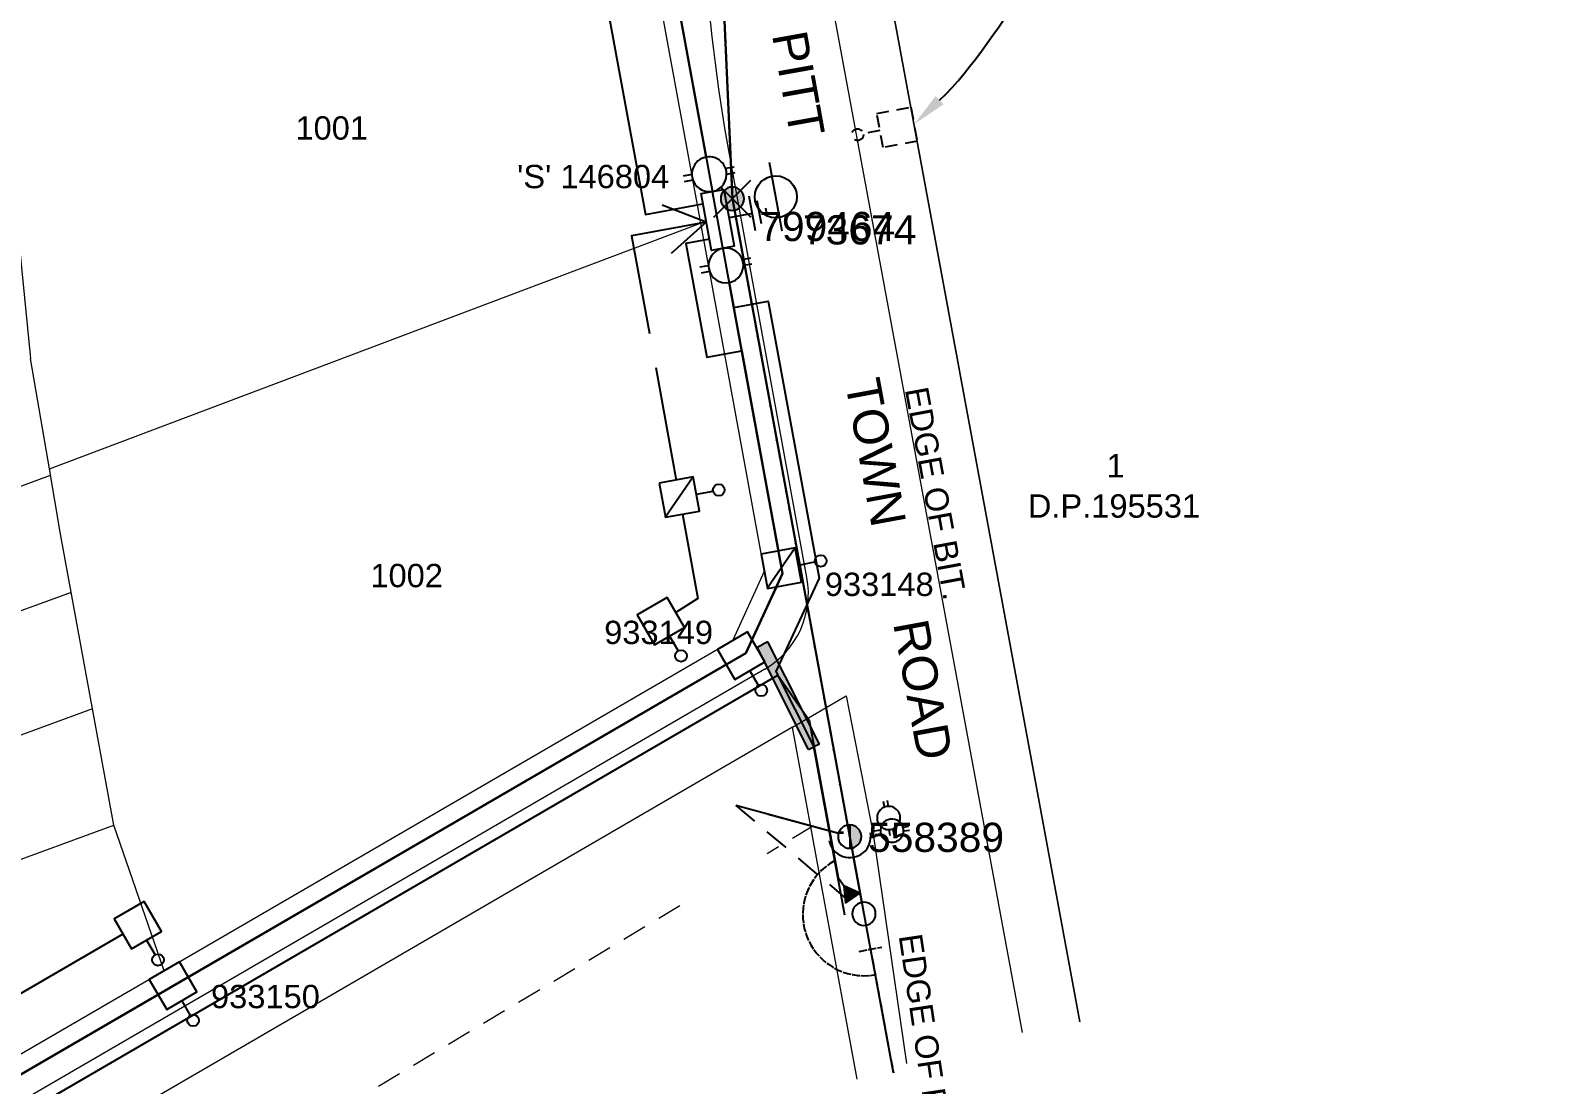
# Model space of a CAD drawing. Header units: metres. Extents: x 305767 to 306148, y 6274367 to 6274775.
# Drawn here: x 306018.1 to 306148.2, y 6274624.9 to 6274715.2 of the extents above; entities that cross this region are included whole.
import ezdxf
from ezdxf import colors
from ezdxf.entities.mleader import LeaderData, LeaderLine
from ezdxf.enums import TextEntityAlignment as Align
from ezdxf.math import Vec2, Vec3

# ---------------------------------------------------------------- set-up
doc = ezdxf.new("R2010")
doc.units = ezdxf.units.M
doc.header["$LTSCALE"] = 0.7
for name, pattern in [('Cable Exist OH', [1, 1, 0]), ('Cable Exist UG', [8.2, 4, -1.2, 1.8, -1.2]), ('Cable Remove', [2, 0, -2]), ('Dash', [5, 3, -2])]:
    doc.linetypes.add(name, pattern=pattern)
doc.layers.get('0').update_dxf_attribs({"color": 6})
for name, color, linetype in [('_User Miscellaneous1', 3, 'Continuous'), ('_User Miscellaneous11', 7, 'Continuous'), ('_User Miscellaneous4', 7, 'Continuous'), ('_User Miscellaneous7', 150, 'Continuous'), ('_User Miscellaneous8', 7, 'Continuous'), ('_User Miscellaneous9', 8, 'Continuous'), ('Duct_SP_NEW', 2, 'Continuous'), ('Equip_LV_NEW', 5, 'Continuous'), ('Equip_SP_HV_NEW', 2, 'Continuous'), ('Equip_SP_LV_EXT', 7, 'Continuous'), ('Equip_SP_LV_NEW', 2, 'Continuous'), ('Mains_HV_EXT', 7, 'Continuous'), ('Mains_HV_NEW_U72', 2, 'Continuous'), ('Mains_LV_EXT', 7, 'Continuous'), ('Mains_LV_NEW_R6', 2, 'Continuous'), ('Mains_LV_NEW_T84', 2, 'Continuous'), ('OH_Details_SP_MISC', 7, 'Continuous'), ('Services_SP_EXT', 7, 'Continuous'), ('Services_SP_MOD', 3, 'Continuous'), ('Services_SP_NEW_UG', 2, 'Continuous'), ('SupportsOH_SP_EXT', 7, 'Continuous'), ('SupportsOH_SP_MISC', 7, 'Continuous'), ('SupportsOH_SP_TR_HV_LV_SL_EXT', 7, 'Continuous'), ('SupportsOH_SP_TR_HV_LV_SL_NEW', 2, 'Continuous'), ('SupportsUG_SP_LV_EXT', 7, 'Continuous'), ('SupportsUG_SP_LV_NEW', 2, 'Continuous'), ('SupportsUG_SP_LV_SL_NEW', 2, 'Continuous'), ('Trench_SP_NEW', 2, 'Continuous')]:
    doc.layers.add(name, color=color, linetype=linetype)
for name, color, linetype, lineweight in [('_User Miscellaneous12', 7, 'Continuous', 35), ('_User Miscellaneous5', 7, 'Continuous', 35), ('Cadastre Developer_SP_NEW', 2, 'Continuous', 5), ('Cadastre Roads_SP_EXT', 9, 'Continuous', 5), ('Cadastre Roads_SP_NEW', 2, 'Continuous', 5)]:
    doc.layers.add(name, color=color, linetype=linetype, lineweight=lineweight)
doc.layers.add('_User Notes', color=7, linetype='Continuous', plot=False)
doc.layers.add('Features_HIDE', color=1, linetype='Continuous', plot=False)
doc.styles.add('ARIAL', font='arial.ttf', dxfattribs={"height": 2})
doc.styles.add('HVSW_LABEL', font='arial.ttf')
doc.styles.add('POLE_LABEL', font='arial.ttf')
doc.styles.add('SL_LABEL', font='arial.ttf')
doc.styles.get("Standard").update_dxf_attribs({"font": 'arial.ttf'})
doc.styles.add('style1', font='iso3098b.shx')
doc.linetypes.add('Cable New UG', pattern='A,8,-1,["x",style1,S=3.5,R=0,X=0.35,Y=-1],-3.5', length=12.5)
doc.linetypes.add('Cable Rem', pattern='A,6.5,-0.001,["X",Standard,S=2.5,R=0,X=0,Y=-1.27],-0.001', length=6.502)
doc.linetypes.add('Cable Z', pattern='A,8,-1,["Z",Standard,S=2.5,R=0,X=0.35,Y=-1.25],-3.5', length=12.5)
doc.linetypes.add('IE Trench HV', pattern='A,8,-2,["/",style1,S=2.5,R=0,X=0.1,Y=-1],-4.5', length=14.5)

# ---------------------------------------------------------------- blocks, each defined once
blk = doc.blocks.new('*U96')
for p, q in [((2.65, -0.38), (2.16, -0.34)), ((2.68, -0.05), (2.18, -0.01)), ((4.61, -0.54), (5.11, -0.58)), ((4.64, -0.21), (5.13, -0.25))]:
    blk.add_line(p, q)
blk.add_lwpolyline([(2.65, -0.22, 1), (4.64, -0.38, 1)], format="xyb", close=True)
at = {"flags": 9}
for tag, p in [('ACTUAL_STATUS', (0, 0)), ('CONSTRUCTED_VOLTAGE', (0, -0.2)), ('OPERATING_VOLTAGE', (0, -0.6)), ('ORIENTATION', (0, -0.8)), ('OWNED_BY', (0, -1)), ('STATE', (0, -1.2)), ('SWITCH_TYPE', (0, -1.4)), ('NO_PHASES', (0, -0.4)), ('USAGE', (0, -1.6)), ('LEGEND', (0, -1.8)), ('NOTES', (0, -2))]:
    blk.add_attdef(tag, text='', height=0.2, dxfattribs=at).set_placement(p, align=Align.MIDDLE_LEFT)
at = {"flags": 1}
blk.add_attdef('Z', (0, 0), '', height=0.2, dxfattribs=at)
blk = doc.blocks.new('*U104')
blk.add_line((6.93, -2.2), (12.93, -2.2))
blk.add_circle((9.93, -2.2), 1.8)
at = {"style": 'HVSW_LABEL'}
for tag, height, flags, p in [('ASSET_NUM', 3.5, 8, (2, 2)), ('STREET_CODE', 0.2, 9, (0, -0.2))]:
    blk.add_attdef(tag, text='', height=height, dxfattribs=dict(at, flags=flags)).set_placement(p, align=Align.MIDDLE_LEFT)
at = {"flags": 1}
blk.add_attdef('Z', (0, 0), '', height=0.2, dxfattribs=at)
at = {"flags": 9}
for tag, p in [('ACTUAL_STATUS', (0, -0.4)), ('CONSTRUCTED_VOLTAGE', (0, -0.6)), ('OPERATING_VOLTAGE', (0, -1)), ('ORIENTATION', (0, -1.2)), ('OWNED_BY', (0, -1.4)), ('NO_PHASES', (0, -0.8)), ('STATE', (0, -1.6)), ('SWITCH_TYPE', (0, -1.8)), ('STREETNAME', (0, -2.6)), ('USAGE', (0, -2)), ('LEGEND', (0, -2.2)), ('LOCATION', (0, -2.4)), ('SUBURB', (0, -2.8)), ('NOTES', (0, -3))]:
    blk.add_attdef(tag, text='', height=0.2, dxfattribs=at).set_placement(p, align=Align.MIDDLE_LEFT)
blk = doc.blocks.new('*U22')
at = {"lineweight": -3}
blk.add_lwpolyline([(-2.48, 2.49), (2.47, 2.49), (2.47, 0.51), (-2.48, 0.51)], close=True, dxfattribs=at)
for tag, flags, p in [('STREET_CODE', 9, (1.5, 3.5)), ('OWNED_BY', 9, (1.5, 3.3)), ('OPERATED_BY', 9, (1.5, 3.1)), ('STATE', 9, (1.5, 2.7)), ('SUPPORT_TYPE', 9, (1.5, 2.5)), ('MAINTAINED_BY', 9, (1.5, 2.9)), ('SUBURB', 9, (1.5, 1.7)), ('STREETNAME', 9, (1.5, 1.5)), ('USAGE', 9, (1.5, 2.3)), ('LEGEND', 9, (1.5, 2.1)), ('PARENT', 9, (1.5, 1.9)), ('LOCATION', 9, (1.5, 1.3)), ('Z', 1, (1.5, 0.9)), ('NOTES', 9, (1.5, 1.1))]:
    blk.add_attdef(tag, text='', height=0.2, dxfattribs=dict(flags=flags)).set_placement(p, align=Align.MIDDLE_LEFT)
at = {"layer": '_User Miscellaneous4', "style": 'ARIAL', "flags": 8}
blk.add_attdef('ASSET_NUM', text='', height=2, dxfattribs=at).set_placement((2, 5.5), align=Align.MIDDLE_LEFT)
blk = doc.blocks.new('*U23')
at = {"layer": '_User Miscellaneous7', "lineweight": -3}
blk.add_lwpolyline([(0, -3.03), (0, -1.58)], dxfattribs=at)
blk.add_lwpolyline([(-1.49, -6), (1.49, -6), (1.49, -3.03), (-1.49, -3.03)], close=True, dxfattribs=at)
blk.add_circle((0, -1.08), 0.5, dxfattribs=at)
at = {"layer": '_User Miscellaneous8', "color": 2, "lineweight": -3}
blk.add_lwpolyline([(-1.49, 0), (1.49, 0), (1.49, 2.97), (-1.49, 2.97)], close=True, dxfattribs=at)
at = {"style": 'POLE_LABEL', "flags": 9}
blk.add_attdef('STRUCTURE_PLANT_NUMBER', text='', height=0.2, dxfattribs=at).set_placement((1.64, 1.73), align=Align.MIDDLE_LEFT)
for tag, flags, p in [('STREET_CODE', 9, (1.64, 1.49)), ('COLUMN_TYPE', 9, (1.64, 1.29)), ('OWNED_BY', 9, (1.64, 1.09)), ('OPERATED_BY', 9, (1.64, 0.89)), ('STATE', 9, (1.64, 0.49)), ('MAINTAINED_BY', 9, (1.64, 0.69)), ('USAGE', 9, (1.64, 0.29)), ('LEGEND', 9, (1.64, 0.09)), ('SUBURB', 9, (1.64, -0.31)), ('STREETNAME', 9, (1.64, -0.51)), ('Z', 1, (1.64, -1.31)), ('PARENT', 9, (1.64, -0.11)), ('LOCATION', 9, (1.64, -0.71)), ('NOTES', 9, (1.64, -0.91)), ('LABEL_ALIGNMENT', 9, (1.64, -1.11))]:
    blk.add_attdef(tag, text='', height=0.2, dxfattribs=dict(flags=flags)).set_placement(p, align=Align.MIDDLE_LEFT)
at = {"layer": '_User Miscellaneous5', "style": 'ARIAL', "flags": 8}
blk.add_attdef('ASSET_NUM', text='', height=2, dxfattribs=at).set_placement((2, 3.49), align=Align.MIDDLE_LEFT)
blk = doc.blocks.new('*U44')
at = {"layer": '_User Miscellaneous7', "lineweight": -3}
blk.add_lwpolyline([(4.46, -3.03), (4.46, -1.58)], dxfattribs=at)
blk.add_lwpolyline([(2.97, -6), (5.94, -6), (5.94, -3.03), (2.97, -3.03)], close=True, dxfattribs=at)
blk.add_circle((4.46, -1.08), 0.5, dxfattribs=at)
at = {"layer": '_User Miscellaneous8', "color": 2, "lineweight": -3}
blk.add_lwpolyline([(-1.49, 0), (1.49, 0), (1.49, 2.97), (-1.49, 2.97)], close=True, dxfattribs=at)
at = {"style": 'POLE_LABEL', "flags": 9}
blk.add_attdef('STRUCTURE_PLANT_NUMBER', text='', height=0.2, dxfattribs=at).set_placement((1.64, 1.73), align=Align.MIDDLE_LEFT)
for tag, flags, p in [('STREET_CODE', 9, (1.64, 1.49)), ('COLUMN_TYPE', 9, (1.64, 1.29)), ('OWNED_BY', 9, (1.64, 1.09)), ('OPERATED_BY', 9, (1.64, 0.89)), ('STATE', 9, (1.64, 0.49)), ('MAINTAINED_BY', 9, (1.64, 0.69)), ('USAGE', 9, (1.64, 0.29)), ('LEGEND', 9, (1.64, 0.09)), ('SUBURB', 9, (1.64, -0.31)), ('STREETNAME', 9, (1.64, -0.51)), ('Z', 1, (1.64, -1.31)), ('PARENT', 9, (1.64, -0.11)), ('LOCATION', 9, (1.64, -0.71)), ('NOTES', 9, (1.64, -0.91)), ('LABEL_ALIGNMENT', 9, (1.64, -1.11))]:
    blk.add_attdef(tag, text='', height=0.2, dxfattribs=dict(flags=flags)).set_placement(p, align=Align.MIDDLE_LEFT)
at = {"layer": '_User Miscellaneous5', "style": 'ARIAL', "flags": 8}
blk.add_attdef('ASSET_NUM', text='', height=2, dxfattribs=at).set_placement((2, 3.49), align=Align.MIDDLE_LEFT)
blk = doc.blocks.new('*U27')
at = {"layer": '_User Miscellaneous8', "color": 2}
blk.add_line((0, 0), (0, 1.45), dxfattribs=at)
blk.add_circle((0, 1.95), 0.5, dxfattribs=at)
for tag, p, flags in [('Z', (0, 0), 1), ('OPERATED_BY', (0, -9.61), 9)]:
    blk.add_attdef(tag, p, '', height=0.2, dxfattribs=dict(flags=flags))
at = {"style": 'SL_LABEL', "flags": 9}
blk.add_attdef('STREET_CODE', text='', height=0.2, dxfattribs=at).set_placement((0, -0.2), align=Align.MIDDLE_LEFT)
at = {"flags": 9}
for tag, p in [('CONSTRUCTED_VOLTAGE', (0, -0.4)), ('CONTROL_TYPE', (0, -0.6)), ('OPERATING_VOLTAGE', (0, -1.4)), ('LANTERN_PURPOSE', (0, -0.8)), ('LANTERN_TYPE', (0, -1)), ('NO_PHASES', (0, -1.2)), ('ORIENTATION', (0, -1.6)), ('OWNED_BY', (0, -1.8)), ('STATE', (0, -2)), ('CEXIST', (0, -2.4)), ('CNEW', (0, -2.6)), ('USAGE', (0, -2.2)), ('CNUMBER', (0, -2.8)), ('CREMOVE', (0, -3)), ('CREPLACE', (0, -3.2)), ('LKINGHEIGHT', (0, -3.4)), ('LBRACKET', (0, -3.6)), ('LBRACKETVOCAB', (0, -3.8)), ('LCATEGORY', (0, -4)), ('LCHARGE1', (0, -4.2)), ('LCHARGE1PERCENT', (0, -4.4)), ('LCHARGE2', (0, -4.6)), ('LCHARGE2PERCENT', (0, -4.8)), ('LCHARGE3', (0, -5)), ('LCHARGE3PERCENT', (0, -5.2)), ('LEXIST', (0, -5.4)), ('LLAMP', (0, -5.6)), ('LLAMPVOCAB', (0, -5.8)), ('LMAST', (0, -6)), ('LMASTVOCAB', (0, -6.2)), ('LNEW', (0, -6.4)), ('LANTNUMBER', (0, -6.6)), ('LOUTREACH', (0, -7)), ('LOUTREACHVOCAB', (0, -7.2)), ('LRATECODE', (0, -7.4)), ('LREMOVE', (0, -7.6)), ('LREPLACE', (0, -7.8)), ('SUBURB', (0, -8.6)), ('STREETNAME', (0, -8.8)), ('LTYPE', (0, -8)), ('LTYPEVOCAB', (0, -8.2)), ('LEGEND', (0, -8.4)), ('LOCATION', (0, -9)), ('NOTES', (0, -9.2)), ('MAINTAINED_BY', (0, -9.86))]:
    blk.add_attdef(tag, text='', height=0.2, dxfattribs=at).set_placement(p, align=Align.MIDDLE_LEFT)
at = {"layer": '_User Notes', "style": 'SL_LABEL', "flags": 8}
blk.add_attdef('ASSET_NUM', text='', height=2.5, dxfattribs=at).set_placement((2, 2), align=Align.MIDDLE_LEFT)
at = {"layer": '_User Notes', "flags": 8}
blk.add_attdef('LNUMBER', text='', height=2.5, dxfattribs=at).set_placement((1.2, -2.8), align=Align.MIDDLE_LEFT)
blk = doc.blocks.new('A$C1B2C29DD')
at = {"layer": 'Services_SP_NEW_UG', "color": 2, "flags": 128}
for points in [[(0, 0), (-2.1, 3.44)], [(0, 0), (2.1, 3.44)]]:
    blk.add_lwpolyline(points, dxfattribs=at)
blk = doc.blocks.new('Earth')
for p, q in [((0, -2.04), (0, 0)), ((-1.5, -2.04), (1.5, -2.04)), ((-1, -2.64), (1, -2.64)), ((-0.25, -3.24), (0.25, -3.24))]:
    blk.add_line(p, q)
blk = doc.blocks.new('POLE_NEW')
at = {"lineweight": -3}
blk.add_lwpolyline([(-1, 0, 1), (1, 0, 1)], format="xyb", close=True, dxfattribs=at)
for tag, height, flags, p in [('pNumber', 2.5, 8, (-17.84, 2.07)), ('OWNED_BY', 0.2, 9, (1.15, -0.4)), ('SPECIAL_USE', 0.2, 9, (1.15, -0.8)), ('STATE', 0.2, 9, (1.15, -1)), ('cLV', 0.2, 9, (1.15, -1.4)), ('PARENT', 0.2, 9, (1.15, -0.6)), ('USAGE', 0.2, 9, (1.15, -1.2)), ('hDepth', 0.2, 9, (1.15, -1.6)), ('hDia', 0.2, 9, (1.15, -1.8)), ('cHV', 0.2, 9, (1.15, -2)), ('LBRACKET', 0.2, 9, (1.15, -2.2)), ('LExisting', 0.2, 9, (1.15, -2.4)), ('LANTNUMBER', 0.2, 9, (1.15, -2.6)), ('cLinedev', 0.2, 9, (1.15, -3.4)), ('pExisting', 0.2, 9, (1.15, -3.6)), ('LOther', 0.2, 9, (1.15, -2.8)), ('LRemove', 0.2, 9, (1.15, -3)), ('LEGEND', 0.2, 9, (1.15, -3.2)), ('PFNUMBER', 0.2, 9, (1.15, -3.8)), ('NEWPFNUMBER', 0.2, 9, (1.15, -4)), ('pFooting', 0.2, 9, (1.15, -4.2)), ('pNew', 0.2, 9, (1.15, -4.4)), ('pRelocate', 0.2, 9, (1.15, -4.8)), ('pRemove', 0.2, 9, (1.15, -5)), ('pReplace', 0.2, 9, (1.15, -5.2)), ('pStay', 0.2, 9, (1.15, -5.4)), ('pType', 0.2, 9, (1.15, -5.6)), ('cspan', 0.2, 9, (1.15, -5.8)), ('SUBURB', 0.2, 9, (1.15, -6)), ('STREETNAME', 0.2, 9, (1.15, -6.2)), ('LOCATION', 0.2, 9, (1.15, -6.4)), ('NOTES', 0.2, 9, (1.15, -6.6)), ('OPERATED_BY', 0.2, 9, (1.15, -6.89)), ('MAINTAINED_BY', 0.2, 9, (1.15, -7.22))]:
    blk.add_attdef(tag, text='', height=height, dxfattribs=dict(flags=flags)).set_placement(p, align=Align.MIDDLE_LEFT)
at = {"style": 'POLE_LABEL'}
for tag, height, flags, p in [('ASSET_NUM', 2.5, 8, (2, 2)), ('STRUCTURE_PLANT_NUMBER', 0.2, 9, (1.15, 0.09)), ('STREET_CODE', 0.2, 9, (1.15, -0.2))]:
    blk.add_attdef(tag, text='', height=height, dxfattribs=dict(at, flags=flags)).set_placement(p, align=Align.MIDDLE_LEFT)
at = {"flags": 1}
blk.add_attdef('Z', (1.15, -7.59), '', height=0.2, dxfattribs=at)
blk = doc.blocks.new('POLE_REPLACE_NEW')
for tag, height, flags, p in [('ASSET_NUM', 2.5, 8, (2, 2)), ('cHV', 0.2, 9, (1.5, -1.8)), ('LBRACKET', 0.2, 9, (1.5, -2)), ('LExisting', 0.2, 9, (1.5, -2.2)), ('LANTNUMBER', 0.2, 9, (1.5, -2.4)), ('LOther', 0.2, 9, (1.5, -2.6)), ('cLinedev', 0.2, 9, (1.5, -3.2)), ('LRemove', 0.2, 9, (1.5, -2.8)), ('LEGEND', 0.2, 9, (1.5, -3)), ('pExisting', 0.2, 9, (1.5, -3.4)), ('PFNUMBER', 0.2, 9, (1.5, -3.6)), ('NEWPFNUMBER', 0.2, 9, (1.5, -3.8)), ('pFooting', 0.2, 9, (1.5, -4)), ('pNew', 0.2, 9, (1.5, -4.2)), ('pNumber', 0.2, 9, (1.5, -4.4)), ('pRelocate', 0.2, 9, (1.5, -4.6)), ('pRemove', 0.2, 9, (1.5, -4.8)), ('pReplace', 0.2, 9, (1.5, -5)), ('pStay', 0.2, 9, (1.5, -5.2)), ('cspan', 0.2, 9, (1.5, -5.6)), ('SUBURB', 0.2, 9, (1.5, -5.8)), ('STREETNAME', 0.2, 9, (1.5, -6)), ('OPERATED_BY', 0.2, 9, (1.5, -6.6)), ('pType', 0.2, 9, (1.5, -5.4)), ('LOCATION', 0.2, 9, (1.5, -6.2)), ('NOTES', 0.2, 9, (1.5, -6.4)), ('Z', 0.2, 1, (1.5, -7)), ('MAINTAINED_BY', 0.2, 9, (1.5, -6.8))]:
    blk.add_attdef(tag, text='', height=height, dxfattribs=dict(flags=flags)).set_placement(p, align=Align.MIDDLE_LEFT)
blk.add_wipeout([(0, 1), (-0.13, 0.99), (-0.25, 0.97), (-0.37, 0.93), (-0.48, 0.88), (-0.59, 0.81), (-0.68, 0.73), (-0.77, 0.64), (-0.84, 0.54), (-0.9, 0.43), (-0.95, 0.31), (-0.98, 0.19), (-1, 0.06), (-1, -0.06), (-0.98, -0.19), (-0.95, -0.31), (-0.9, -0.43), (-0.84, -0.54), (-0.77, -0.64), (-0.68, -0.73), (-0.59, -0.81), (-0.48, -0.88), (-0.37, -0.93), (-0.25, -0.97), (-0.13, -0.99), (0, -1), (0.13, -0.99), (0.25, -0.97), (0.37, -0.93), (0.48, -0.88), (0.59, -0.81), (0.68, -0.73), (0.77, -0.64), (0.84, -0.54), (0.9, -0.43), (0.95, -0.31), (0.98, -0.19), (1, -0.06), (1, 0.06), (0.98, 0.19), (0.95, 0.31), (0.9, 0.43), (0.84, 0.54), (0.77, 0.64), (0.68, 0.73), (0.59, 0.81), (0.48, 0.88), (0.37, 0.93), (0.25, 0.97), (0.13, 0.99)])
h = blk.add_hatch(color=256)
edge = h.paths.add_edge_path()
edge.add_arc((0, 0), 1, 270, 450)
edge.add_line((0, 1), (0, -1))
at = {"layer": '_User Miscellaneous12'}
h = blk.add_hatch(dxfattribs=at)
h.set_pattern_fill('ANGLE', color=5)
h.set_pattern_definition([(0, (0, 0), (0, 6.985), [5.08, -1.905]), (90, (0, 0), (-6.985, 4e-16), [5.08, -1.905])])
h.paths.add_polyline_path([(-0.77, 0.64), (-0.84, 0.54), (-0.9, 0.43), (-0.95, 0.31), (-0.98, 0.19), (-1, 0.06), (-1, -0.06), (-0.98, -0.19), (-0.95, -0.31), (-0.9, -0.43), (-0.84, -0.54), (-0.77, -0.64), (-0.68, -0.73), (-0.59, -0.81), (-0.48, -0.88), (-0.37, -0.93), (-0.25, -0.97), (-0.13, -0.99), (0, -1), (0, 1), (-0.13, 0.99), (-0.25, 0.97), (-0.37, 0.93), (-0.48, 0.88), (-0.59, 0.81), (-0.68, 0.73)])
blk.add_lwpolyline([(0, 1), (0, -1)])
at = {"lineweight": -3}
blk.add_arc((0, 0), 1, 90, 270, dxfattribs=at)
blk.add_arc((0, 0), 1, 270, 90)
at = {"style": 'POLE_LABEL', "flags": 9}
blk.add_attdef('STRUCTURE_PLANT_NUMBER', text='', height=0.2, dxfattribs=at).set_placement((1.5, 0.24), align=Align.MIDDLE_LEFT)
at = {"flags": 9}
for tag, p in [('STREET_CODE', (1.5, 0)), ('OWNED_BY', (1.5, -0.2)), ('SPECIAL_USE', (1.5, -0.6)), ('STATE', (1.5, -0.8)), ('cLV', (1.5, -1.2)), ('PARENT', (1.5, -0.4)), ('USAGE', (1.5, -1)), ('hDepth', (1.5, -1.4)), ('hDia', (1.5, -1.6))]:
    blk.add_attdef(tag, text='', height=0.2, dxfattribs=at).set_placement(p, align=Align.MIDDLE_LEFT)
blk = doc.blocks.new('POLE_DEL')
h = blk.add_hatch(color=256)
edge = h.paths.add_edge_path()
edge.add_arc((0, 0), 1, 180, 360)
edge.add_arc((0, 0), 1, 0, 180)
blk.add_lwpolyline([(-1, 0, 1), (1, 0, 1)], format="xyb", close=True)
at = {"layer": '_User Miscellaneous11', "color": 2}
for p, q in [((-1.58, 1.58), (1.58, -1.58)), ((-1.58, -1.58), (1.58, 1.58))]:
    blk.add_line(p, q, dxfattribs=at)
for tag, height, flags, p in [('pNumber', 2.5, 8, (0, 2.07)), ('OWNED_BY', 0.2, 9, (0, -0.4)), ('SPECIAL_USE', 0.2, 9, (0, -0.6)), ('STATE', 0.2, 9, (0, -0.8)), ('cLV', 0.2, 9, (0, -1.2)), ('USAGE', 0.2, 9, (0, -1)), ('hDepth', 0.2, 9, (0, -1.4)), ('cHV', 0.2, 9, (0, -1.8)), ('hDia', 0.2, 9, (0, -1.6)), ('LBRACKET', 0.2, 9, (0, -2)), ('LExisting', 0.2, 9, (0, -2.2)), ('LANTNUMBER', 0.2, 9, (0, -2.4)), ('LOther', 0.2, 9, (0, -2.6)), ('cLinedev', 0.2, 9, (0, -3.2)), ('LRemove', 0.2, 9, (0, -2.8)), ('LEGEND', 0.2, 9, (0, -3)), ('pExisting', 0.2, 9, (0, -3.4)), ('PFNUMBER', 0.2, 9, (0, -3.6)), ('NEWPFNUMBER', 0.2, 9, (0, -3.8)), ('pFooting', 0.2, 9, (0, -4)), ('pNew', 0.2, 9, (0, -4.2)), ('pRelocate', 0.2, 9, (0, -4.6)), ('pRemove', 0.2, 9, (0, -4.8)), ('pReplace', 0.2, 9, (0, -5)), ('pStay', 0.2, 9, (0, -5.2)), ('cspan', 0.2, 9, (0, -5.6)), ('SUBURB', 0.2, 9, (0, -5.8)), ('STREETNAME', 0.2, 9, (0, -6)), ('pType', 0.2, 9, (0, -5.4)), ('LOCATION', 0.2, 9, (0, -6.2)), ('NOTES', 0.2, 9, (0, -6.4))]:
    blk.add_attdef(tag, text='', height=height, dxfattribs=dict(flags=flags)).set_placement(p, align=Align.MIDDLE_LEFT)
at = {"flags": 1}
blk.add_attdef('Z', (0, 0), '', height=0.2, dxfattribs=at)
at = {"style": 'POLE_LABEL', "flags": 9}
blk.add_attdef('STREET_CODE', text='', height=0.2, dxfattribs=at).set_placement((0, -0.2), align=Align.MIDDLE_LEFT)
at = {"layer": 'Features_HIDE', "style": 'POLE_LABEL', "flags": 8}
blk.add_attdef('ASSET_NUM', text='', height=2.5, dxfattribs=at).set_placement((2, 2), align=Align.MIDDLE_LEFT)
blk = doc.blocks.new('*U112')
blk.add_line((5.72, 0), (1.8, 0))
blk.add_arc((0, 0), 1.8, 270, 90)
blk = doc.blocks.new('*U126')
blk.add_wipeout([(-1.17, -0.57), (-1.28, -0.72), (-1.36, -0.89), (-1.43, -1.06), (-1.47, -1.25), (-1.49, -1.43), (-1.49, -1.62), (-1.46, -1.81), (-1.41, -1.99), (-1.34, -2.16), (-1.25, -2.32), (-1.13, -2.47), (-1, -2.61), (-0.86, -2.72), (-0.7, -2.82), (-0.53, -2.9), (-0.35, -2.95), (-0.16, -2.99), (0.03, -2.99), (0.21, -2.98), (0.4, -2.94), (0.57, -2.88), (0.74, -2.8), (0.9, -2.69), (1.04, -2.57), (1.17, -2.43), (1.28, -2.28), (1.36, -2.11), (1.43, -1.94), (1.47, -1.75), (1.49, -1.57), (1.49, -1.38), (1.46, -1.19), (1.41, -1.01), (1.34, -0.84), (1.25, -0.68), (1.13, -0.53), (1, -0.39), (0.86, -0.28), (0.7, -0.18), (0.53, -0.1), (0.35, -0.05), (0.16, -0.01), (-0.03, -0.01), (-0.21, -0.02), (-0.4, -0.06), (-0.57, -0.12), (-0.74, -0.2), (-0.9, -0.31), (-1.04, -0.43)])
for p, q in [((-1.47, -1.25), (-2.22, -1.25)), ((1.47, -1.25), (2.22, -1.25)), ((-1.47, -1.75), (-2.22, -1.75)), ((1.47, -1.75), (2.22, -1.75))]:
    blk.add_line(p, q)
blk.add_lwpolyline([(1.49, -1.5, 1), (-1.49, -1.5, 1)], format="xyb", close=True)
for tag, p, flags in [('ORIENTATION', (0, 0), 9), ('Z', (0, 0), 1), ('USAGE', (0, -0.2), 9), ('NOTES', (0, -0.4), 9)]:
    blk.add_attdef(tag, p, '', height=0.2, dxfattribs=dict(flags=flags))
blk = doc.blocks.new('UGOH_NEW')
blk.add_hatch(color=256).paths.add_polyline_path([(-0.75, 1.7), (0.75, 1.7), (0, 3)])
at = {"color": 1}
blk.add_lwpolyline([(-0.75, 1.7), (0.75, 1.7), (0, 3)], close=True, dxfattribs=at)
for tag, flags, p in [('CONSTRUCTED_VOLTAGE', 9, (1.5, 0)), ('OPERATING_VOLTAGE', 9, (1.5, -0.2)), ('ORIENTATION', 9, (1.5, -0.4)), ('STATE', 9, (1.5, -0.6)), ('OWNED_BY', 9, (1.5, -1)), ('OPERATED_BY', 9, (1.5, -1.2)), ('USAGE', 9, (1.5, -0.8)), ('MAINTAINED_BY', 9, (1.5, -1.4)), ('ACTUAL_STATUS', 9, (1.5, -1.6)), ('TYPE', 1, (1.5, -2)), ('NUMBER_OF_PHASES', 9, (1.5, -1.8))]:
    blk.add_attdef(tag, text='', height=0.2, dxfattribs=dict(flags=flags)).set_placement(p, align=Align.MIDDLE_LEFT)
blk = doc.blocks.new('*U139')
at = {"layer": '_User Miscellaneous7', "lineweight": -3}
for points in [[(-7.56, -4.52), (-7.56, -3.07)], [(-9.05, -4.52), (-6.06, -7.51)]]:
    blk.add_lwpolyline(points, dxfattribs=at)
blk.add_lwpolyline([(-9.05, -7.49), (-6.08, -7.49), (-6.08, -4.52), (-9.05, -4.52)], close=True, dxfattribs=at)
blk.add_circle((-7.56, -2.57), 0.5, dxfattribs=at)
at = {"layer": '_User Miscellaneous8', "color": 2, "lineweight": -3}
blk.add_lwpolyline([(-1.49, 0), (1.49, 0), (1.49, 2.97), (-1.49, 2.97)], close=True, dxfattribs=at)
at = {"layer": '_User Miscellaneous9', "color": 2, "lineweight": -3}
blk.add_lwpolyline([(-1.49, 2.97), (1.5, -0.01)], dxfattribs=at)
at = {"style": 'POLE_LABEL', "flags": 9}
blk.add_attdef('STRUCTURE_PLANT_NUMBER', text='', height=0.2, dxfattribs=at).set_placement((1.64, 1.73), align=Align.MIDDLE_LEFT)
for tag, flags, p in [('STREET_CODE', 9, (1.64, 1.49)), ('COLUMN_TYPE', 9, (1.64, 1.29)), ('OWNED_BY', 9, (1.64, 1.09)), ('OPERATED_BY', 9, (1.64, 0.89)), ('STATE', 9, (1.64, 0.49)), ('MAINTAINED_BY', 9, (1.64, 0.69)), ('USAGE', 9, (1.64, 0.29)), ('LEGEND', 9, (1.64, 0.09)), ('SUBURB', 9, (1.64, -0.31)), ('STREETNAME', 9, (1.64, -0.51)), ('Z', 1, (1.64, -1.31)), ('PARENT', 9, (1.64, -0.11)), ('LOCATION', 9, (1.64, -0.71)), ('NOTES', 9, (1.64, -0.91)), ('LABEL_ALIGNMENT', 9, (1.64, -1.11))]:
    blk.add_attdef(tag, text='', height=0.2, dxfattribs=dict(flags=flags)).set_placement(p, align=Align.MIDDLE_LEFT)
at = {"layer": '_User Miscellaneous5', "style": 'ARIAL', "flags": 8}
blk.add_attdef('ASSET_NUM', text='', height=2, dxfattribs=at).set_placement((2, 3.49), align=Align.MIDDLE_LEFT)
blk = doc.blocks.new('*U159')
for p, q in [((-0.98, 5.17), (-1.48, 5.17)), ((-0.98, 4.83), (-1.48, 4.83)), ((0.98, 5.17), (1.48, 5.17)), ((0.98, 4.83), (1.48, 4.83))]:
    blk.add_line(p, q)
blk.add_lwpolyline([(0, 4, 1), (0, 6, 1)], format="xyb", close=True)
for tag, p, flags in [('ORIENTATION', (0, 0), 9), ('USAGE', (0, -0.2), 9), ('NOTES', (0, -0.4), 1)]:
    blk.add_attdef(tag, p, '', height=0.2, dxfattribs=dict(flags=flags))
blk = doc.blocks.new('A$C4FBE3B10')
at = {"layer": '_User Miscellaneous1', "color": 6, "linetype": 'Dash', "ltscale": 0.5, "flags": 128}
blk.add_lwpolyline([(0, 2.97), (0, 4.42)], dxfattribs=at)
at = {"layer": '_User Miscellaneous1', "color": 6, "linetype": 'Dash', "ltscale": 0.5}
blk.add_lwpolyline([(-1.48, 2.97), (1.48, 2.97), (1.48, 0), (-1.48, 0)], close=True, dxfattribs=at)
blk.add_circle((0, 4.92), 0.5, dxfattribs=at)

msp = doc.modelspace()

# ---------------------------------------------------------------- hatches: boundary and pattern name
at = {"layer": '_User Miscellaneous11'}
h = msp.add_hatch(color=256, dxfattribs=at)
h.dxf.hatch_style = 1
h.paths.add_polyline_path([(306084.79, 6274653.57), (306085.72, 6274654.04), (306081.3, 6274662.8), (306080.37, 6274662.33)])

# ---------------------------------------------------------------- linework, layer by layer
at = {"layer": 'Cadastre Developer_SP_NEW', "color": 4}
for p, q in [((306090.96, 6274722.67), (306108.02, 6274630.23)), ((306108.02, 6274630.23), (306090.96, 6274722.67)), ((306019.76, 6274677.62), (306075.52, 6274698.68)), ((306017.11, 6274697.47), (306018.14, 6274687.09)), ((306019.76, 6274677.62), (306018.14, 6274687.09)), ((306020.69, 6274672.2), (306019.76, 6274677.62)), ((305991.8, 6274666.79), (306019.86, 6274677.07)), ((306025.28, 6274647.1), (306020.69, 6274672.2)), ((305993.14, 6274656.66), (306021.65, 6274667.06)), ((305994.53, 6274646.52), (306023.47, 6274657.08)), ((306083.42, 6274655.49), (305887.78, 6274541.78)), ((306088.96, 6274625.33), (306083.42, 6274655.49)), ((305996.52, 6274636.56), (306025.28, 6274647.1)), ((306029.6, 6274634.62), (306025.28, 6274647.1))]:
    msp.add_line(p, q, dxfattribs=at)
msp.add_lwpolyline([(305988.44, 6274708.48), (306016.69, 6274718.83), (306071.75, 6274739.02), (306070.81, 6274724.37), (306075.52, 6274698.68), (306080.99, 6274668.84), (306078.26, 6274662.9), (306003.91, 6274619.69), (305999.64, 6274621.6)], dxfattribs=at)
at = {"layer": 'Cadastre Developer_SP_NEW', "color": 8, "linetype": 'Dash'}
for points in [[(306085.2, 6274647.03), (306081.23, 6274644.65)], [(306073.76, 6274640.18), (306031.1, 6274614.61), (306004.05, 6274599.24), (306007.51, 6274584.01)]]:
    msp.add_lwpolyline(points, dxfattribs=at)
at = {"layer": 'Cadastre Roads_SP_EXT', "color": 8}
for p, q in [((306083.42, 6274655.49), (306088.02, 6274658.16)), ((306088.02, 6274658.16), (306090.31, 6274646.34)), ((306090.31, 6274646.34), (306093.18, 6274626.68))]:
    msp.add_line(p, q, dxfattribs=at)
at = {"layer": 'Cadastre Roads_SP_NEW', "color": 8, "flags": 128}
for points in [[(306081.04, 6274660.47, 0.316378), (306084.65, 6274668.3), (306078.2, 6274703.48, -0.051911), (306075.41, 6274739.4)], [(306081.04, 6274660.47), (306007.01, 6274617.44, -0.511735), (305995.9, 6274622.4), (305991.81, 6274642.01, -0.018393), (305990.65, 6274648.86), (305983.87, 6274700.02), (305983.21, 6274706.56)]]:
    msp.add_lwpolyline(points, format="xyb", dxfattribs=at)
at = {"layer": 'Duct_SP_NEW'}
for p, q in [((306080.37, 6274662.33), (306080.83, 6274662.56)), ((306084.79, 6274653.57), (306080.37, 6274662.33)), ((306081.3, 6274662.8), (306080.83, 6274662.56)), ((306085.72, 6274654.04), (306081.3, 6274662.8)), ((306085.72, 6274654.04), (306085.25, 6274653.81)), ((306084.79, 6274653.57), (306085.25, 6274653.81))]:
    msp.add_line(p, q, dxfattribs=at)
at = {"layer": 'Mains_HV_EXT', "linetype": 'Cable Remove'}
for p, q in [((306075.6, 6274760.6), (306078.26, 6274700.77)), ((306078.26, 6274700.77), (306088.31, 6274646.11)), ((306088.31, 6274646.11), (306089.54, 6274639.45))]:
    msp.add_line(p, q, dxfattribs=at)
at = {"layer": 'Mains_HV_EXT', "linetype": 'Cable Exist OH'}
for p, q in [((306089.11, 6274636.28), (306091.07, 6274636.65)), ((306090.09, 6274636.47), (306092.05, 6274625.87))]:
    msp.add_line(p, q, dxfattribs=at)
msp.add_arc((306089.54, 6274639.44), 5.25, 118.9822, 279.4988, dxfattribs=at)
at = {"layer": 'Mains_LV_EXT', "linetype": 'Cable Exist OH'}
for p, q in [((306089.11, 6274636.28), (306091.07, 6274636.65)), ((306090.09, 6274636.47), (306092.05, 6274625.87))]:
    msp.add_line(p, q, dxfattribs=at)
msp.add_arc((306089.54, 6274639.44), 5.25, 118.9822, 279.4988, dxfattribs=at)
at = {"layer": 'Mains_LV_NEW_R6', "color": 2, "linetype": 'Cable Z'}
msp.add_lwpolyline([(306067.19, 6274738.02), (306066.29, 6274724.1), (306070.81, 6274699.43), (306075.74, 6274700.33)], dxfattribs=at)
at = {"layer": 'Mains_LV_NEW_R6', "color": 2, "linetype": 'Cable Z', "flags": 128}
for points in [[(306076.02, 6274698.77), (306069.62, 6274697.6), (306071.16, 6274689.23)], [(306071.69, 6274686.3), (306073.45, 6274676.66)], [(306073.98, 6274673.74), (306075.3, 6274666.5), (306073.42, 6274665.31), (306073.42, 6274665.31)], [(306026.05, 6274637.76), (306007.67, 6274627.08)]]:
    msp.add_lwpolyline(points, dxfattribs=at)
at = {"layer": 'Mains_LV_NEW_T84', "color": 2, "linetype": 'Cable New UG', "flags": 128}
for points in [[(306074.5, 6274757.81), (306072.32, 6274724.46), (306076.55, 6274701.39)], [(306076.29, 6274697.3), (306074.28, 6274696.93), (306076.07, 6274687.18), (306079.06, 6274687.73), (306082.55, 6274668.65), (306079.42, 6274661.84), (306029.07, 6274632.58), (306004, 6274618.01), (305998.33, 6274620.54), (305995.05, 6274636.26), (305993.5, 6274643.73)]]:
    msp.add_lwpolyline(points, dxfattribs=at)
at = {"layer": 'Mains_LV_NEW_T84', "color": 2, "linetype": 'Cable New UG'}
msp.add_lwpolyline([(306077.44, 6274696.52), (306078.37, 6274691.44), (306081.32, 6274691.98), (306085.68, 6274668.25), (306081.99, 6274660.26), (306085.25, 6274653.81), (306087.31, 6274642.61), (306088.56, 6274640.83)], dxfattribs=at)
at = {"layer": 'Services_SP_EXT'}
msp.add_line((306088.31, 6274646.11), (306078.55, 6274648.78), dxfattribs=at)
at = {"layer": 'Trench_SP_NEW', "linetype": 'IE Trench HV'}
msp.add_line((306087.9, 6274639.39), (306085.25, 6274653.81), dxfattribs=at)
at = {"layer": 'Trench_SP_NEW', "linetype": 'IE Trench HV', "flags": 128}
for points in [[(306073.16, 6274737.64), (306072.32, 6274724.46), (306076.55, 6274701.39)], [(306077.44, 6274696.52), (306082.2, 6274670.57)], [(306082.04, 6274667.52), (306079.94, 6274662.96)], [(306077.73, 6274660.85), (306031.64, 6274634.07)], [(306029.07, 6274632.58), (306004, 6274618.01)]]:
    msp.add_lwpolyline(points, dxfattribs=at)

# ---------------------------------------------------------------- block references
at = {"layer": '_User Miscellaneous1', "color": 7, "rotation": 100.4549484629104}
msp.add_blockref('A$C4FBE3B10', (306093.82, 6274707.15), dxfattribs=at)
at = {"layer": 'Equip_LV_NEW', "linetype": 'Cable Exist OH', "lineweight": 0, "rotation": 100.3897158963269}
msp.add_blockref('Earth', (306077.97, 6274699.13), dxfattribs=at)
at = {"layer": 'Equip_SP_HV_NEW', "rotation": 35.05974146306045}
msp.add_blockref('UGOH_NEW', (306089.54, 6274639.44), dxfattribs=at)
at = {"layer": 'Equip_SP_LV_EXT', "rotation": 12.78782066603449}
msp.add_blockref('*U96', (306088.31, 6274646.11), dxfattribs=at)
at = {"layer": 'Equip_SP_LV_NEW', "rotation": 35.05974146306045}
msp.add_blockref('UGOH_NEW', (306089.54, 6274639.44), dxfattribs=at)
at = {"layer": 'Services_SP_NEW_UG', "color": 2, "rotation": 100.3897159118211}
msp.add_blockref('A$C1B2C29DD', (306076.02, 6274698.77), dxfattribs=at)
at = {"layer": 'SupportsOH_SP_EXT', "color": 7}
ref = msp.add_blockref('*U104', (306081.61, 6274690.77), dxfattribs=dict(at, rotation=100.4273479068355))
ref.add_attrib('ASSET_NUM', '73674', dxfattribs={"layer": '0', "height": 2.5, "style": 'HVSW_LABEL'}).set_placement((306084.31, 6274698.1), align=Align.MIDDLE_LEFT)
at = {"layer": 'SupportsOH_SP_TR_HV_LV_SL_NEW', "ltscale": 0.5}
msp.add_blockref('POLE_NEW', (306089.53, 6274639.5), dxfattribs=at)
at = {"layer": 'SupportsUG_SP_LV_EXT', "ltscale": 0.5}
ref = msp.add_blockref('POLE_DEL', (306078.26, 6274700.77), dxfattribs=at)
ref.add_attrib('ASSET_NUM', '799464', dxfattribs={"layer": 'Features_HIDE', "height": 2.5, "style": 'POLE_LABEL'}).set_placement((306080.56, 6274698.39), align=Align.MIDDLE_LEFT)
at = {"layer": 'SupportsUG_SP_LV_SL_NEW', "ltscale": 0.5}
ref = msp.add_blockref('*U139', (306080.99, 6274668.84), dxfattribs=dict(at, rotation=280.3897158705433))
ref.add_attrib('ASSET_NUM_001', '933148', (306086.18, 6274666.73), dxfattribs={"layer": '_User Miscellaneous5', "height": 2, "style": 'ARIAL'})
for p, rotation in [((306083.91, 6274669.38), 280.3897158705433), ((306079.75, 6274660.33), 210.1647234886049), ((306031.09, 6274632.05), 210.1647234868954)]:
    msp.add_blockref('*U27', p, dxfattribs=dict(at, rotation=rotation))
ref = msp.add_blockref('*U44', (306078.26, 6274662.9), dxfattribs=dict(at, rotation=210.1647234886049))
ref.add_attrib('ASSET_NUM_001', '933149', (306067.28, 6274662.61), dxfattribs={"layer": '_User Miscellaneous5', "height": 2, "style": 'ARIAL'})
ref = msp.add_blockref('*U23', (306029.6, 6274634.62), dxfattribs=dict(at, rotation=210.1647234868954))
ref.add_attrib('ASSET_NUM_001', '933150', (306033.6, 6274631.41), dxfattribs={"layer": '_User Miscellaneous5', "height": 2, "style": 'ARIAL'})

# ---------------------------------------------------------------- texts
at = {"layer": 'Cadastre Developer_SP_NEW', "color": 4, "style": 'ARIAL'}
for s, p in [('1001', (306040.83, 6274705.83)), ('1', (306110.3, 6274676.89)), ('D.P.195531', (306103.57, 6274673.44)), ('1002', (306047.25, 6274667.48))]:
    msp.add_text(s, height=2, dxfattribs=at).set_placement(p)
at = {"layer": 'Cadastre Roads_SP_EXT', "color": 8, "style": 'ARIAL'}
msp.add_text('EDGE OF BIT.', height=2, rotation=278.4605, dxfattribs=at).set_placement((306092.5, 6274637.62))
at = {"layer": 'Cadastre Roads_SP_NEW', "color": 3, "style": 'ARIAL'}
for s, rotation, p in [('PITT', 280.175, (306081.64, 6274714.83)), ('TOWN', 280.455, (306087.9, 6274685.06)), ('ROAD', 280.455, (306092.02, 6274664.39))]:
    msp.add_text(s, height=3, rotation=rotation, dxfattribs=at).set_placement(p)
at = {"layer": 'Cadastre Roads_SP_NEW', "color": 8, "insert": (306093, 6274684.42), "char_height": 2, "attachment_point": 7, "rotation": 280.4436, "line_spacing_factor": 0.72, "style": 'ARIAL'}
msp.add_mtext('EDGE OF BIT.', dxfattribs=at)

# ---------------------------------------------------------------- leaders
at = {"layer": '_User Miscellaneous1', "color": 7}
ml = msp.add_multileader_mtext('Standard', dxfattribs=at)
ml.set_content('FUTURE COLUMN\\PLOCATION TO BE\\PINSTALLED BY OTHERS.', color=7, style='ARIAL')
ml.set_leader_properties(color=4)
ml.build(insert=Vec2(0, 0))
ml.multileader.update_dxf_attribs({"leader_type": 2, "arrow_head_size": 3})
ctx = ml.context
ctx.base_point, ctx.char_height, ctx.arrow_head_size, ctx.plane_origin = Vec3(306113.52, 6274725.66), 2, 3, Vec3(306145.38, 6274692.57)
ctx.attachment_type = 1
notes = []
notes.append((ctx, [(1, (1, 1, 0), (306105.52, 6274725.66), (1, 0), 8, [(0, [(306093.82, 6274707.15)], 0, [])])]))
ctx.mtext.insert, ctx.mtext.flow_direction = Vec3(306115.52, 6274726.68), 5
for ctx, leaders in notes:
    for number, flags, end, landing, length, lines in leaders:
        leader = LeaderData()
        leader.index, (leader.has_last_leader_line, leader.has_dogleg_vector, leader.attachment_direction) = number, flags
        leader.last_leader_point, leader.dogleg_vector, leader.dogleg_length = Vec3(end), Vec3(landing), length
        for number, points, colour, breaks in lines:
            line = LeaderLine()
            line.index, line.vertices, line.color, line.breaks = number, Vec3.list(points), colors.encode_raw_color(colour), breaks
            leader.lines.append(line)
        ctx.leaders.append(leader)

# ---------------------------------------------------------------- next in the draw order: block references
at = {"layer": 'SupportsOH_SP_TR_HV_LV_SL_NEW', "ltscale": 0.5}
ref = msp.add_blockref('POLE_REPLACE_NEW', (306088.31, 6274646.11), dxfattribs=at)
ref.add_attrib('ASSET_NUM', '558389', dxfattribs={"layer": 'Features_HIDE', "height": 2.5}).set_placement((306089.88, 6274646.05), align=Align.MIDDLE_LEFT)

# ---------------------------------------------------------------- next in the draw order: linework, layer by layer
at = {"layer": '_User Miscellaneous11', "color": 7, "linetype": 'Cable Rem', "flags": 128}
for points in [[(306075.6, 6274760.6), (306078.26, 6274700.77), (306089.34, 6274640.48)], [(306087.34, 6274646.38), (306081.33, 6274648.02)]]:
    msp.add_lwpolyline(points, dxfattribs=at)
at = {"layer": 'Cadastre Roads_SP_NEW', "color": 8}
msp.add_line((306103.1, 6274629.32), (306085.31, 6274725.73), dxfattribs=at)
at = {"layer": 'Mains_HV_NEW_U72', "color": 2, "linetype": 'Cable New UG', "flags": 128}
msp.add_lwpolyline([(305922.54, 6274590.65), (305932.2, 6274572.81), (305982.86, 6274602.25), (306006.17, 6274615.8), (306082.14, 6274659.95), (306084.84, 6274656.08), (306087.31, 6274642.61), (306088.56, 6274640.83)], dxfattribs=at)
at = {"layer": 'Mains_LV_EXT', "linetype": 'Cable Remove'}
msp.add_line((306089.52, 6274639.56), (306088.31, 6274646.11), dxfattribs=at)
at = {"layer": 'OH_Details_SP_MISC', "color": 7, "linetype": 'Continuous', "flags": 128}
msp.add_lwpolyline([(306092.05, 6274625.87), (306088.31, 6274646.11), (306078.26, 6274700.77), (306075.6, 6274760.6), (306076.59, 6274775.09)], dxfattribs=at)
at = {"layer": 'Services_SP_MOD', "linetype": 'Dash'}
msp.add_lwpolyline([(306078.55, 6274648.78), (306078.55, 6274648.78), (306088.76, 6274640.15)], dxfattribs=at)

# ---------------------------------------------------------------- next in the draw order: block references
at = {"layer": 'SupportsOH_SP_MISC', "color": 2, "ltscale": 0.5, "rotation": 280.464308185475}
msp.add_blockref('*U112', (306088.31, 6274646.11), dxfattribs=at)
at = {"layer": 'SupportsOH_SP_TR_HV_LV_SL_EXT', "linetype": 'Cable Exist OH', "lineweight": 0, "rotation": 280.4549484814359}
msp.add_blockref('*U159', (306086.73, 6274646.8), dxfattribs=at)

# ---------------------------------------------------------------- next in the draw order: block references
at = {"layer": 'Equip_LV_NEW', "linetype": 'Cable Exist UG', "lineweight": 0, "ltscale": 0.5}
for p, rotation in [((306076.55, 6274701.39), 190.3897158707079), ((306077.44, 6274696.52), 10.38971587381906)]:
    msp.add_blockref('*U126', p, dxfattribs=dict(at, rotation=rotation))

# ---------------------------------------------------------------- next in the draw order: linework, layer by layer
at = {"layer": 'Mains_HV_NEW_U72', "color": 2, "linetype": 'Cable New UG', "flags": 128}
msp.add_lwpolyline([(305949.34, 6274605.15), (305957.13, 6274590.76), (305981.35, 6274604.84), (306004.67, 6274618.39), (306079.42, 6274661.84), (306082.55, 6274668.65), (306072.32, 6274724.46), (306074.5, 6274757.81)], dxfattribs=at)
at = {"layer": 'Mains_LV_EXT', "linetype": 'Cable Remove'}
for p, q in [((306078.26, 6274700.77), (306075.6, 6274760.6)), ((306088.31, 6274646.11), (306078.26, 6274700.77))]:
    msp.add_line(p, q, dxfattribs=at)

# ---------------------------------------------------------------- next in the draw order: block references
at = {"layer": 'SupportsUG_SP_LV_NEW'}
ref = msp.add_blockref('*U22', (306075.52, 6274698.68), dxfattribs=dict(at, rotation=280.3897158741009))
ref.add_attrib('ASSET_NUM_001', "'S' 146804", (306059.82, 6274701.67), dxfattribs={"layer": '_User Miscellaneous4', "height": 2, "style": 'ARIAL'})

doc.saveas('drawing.dxf')
